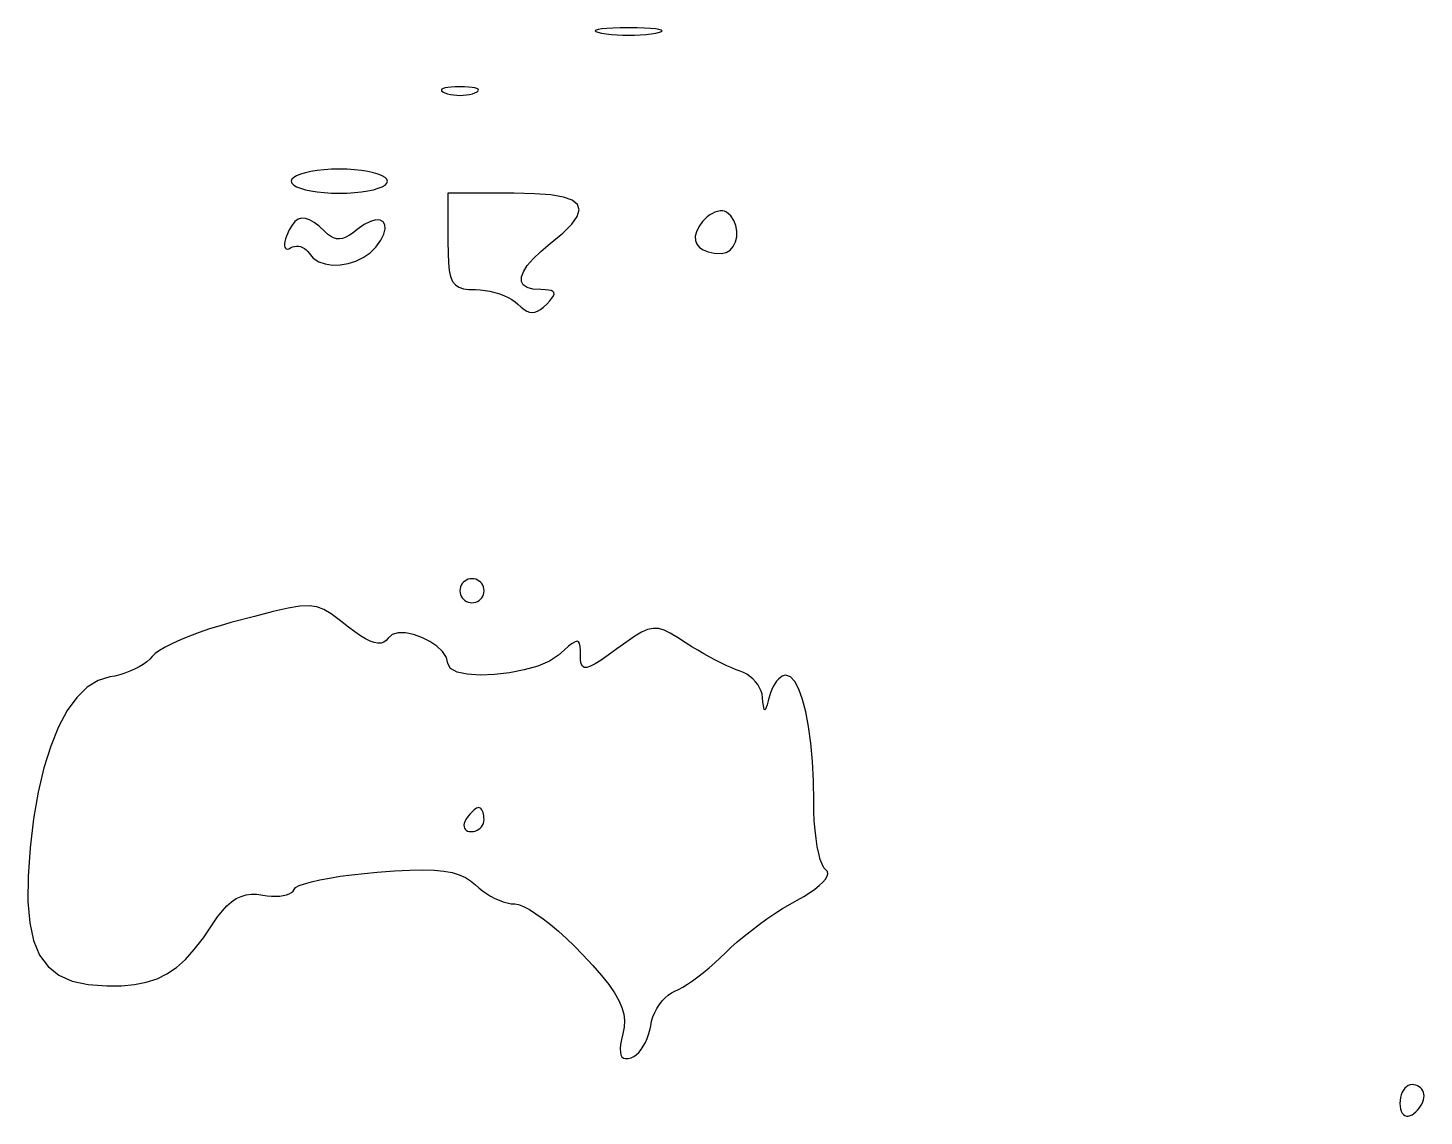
# Model space of a CAD drawing. Header units: millimetres. Extents: x 0 to 1242, y -2208 to 0.
# Drawn here: x 594.2 to 710, y -1028.6 to -938.3 of the extents above; entities that cross this region are included whole.
import ezdxf

# ---------------------------------------------------------------- set-up
doc = ezdxf.new("R2010")
doc.units = ezdxf.units.MM
doc.layers.get('0').update_dxf_attribs({"linetype": 'CONTINUOUS'})

msp = doc.modelspace()

# ---------------------------------------------------------------- linework, layer by layer
for p, q in [((642.188732, -938.320573), (641.782544, -938.355936)), ((642.696848, -938.294192), (642.188732, -938.320573)), ((643.302176, -938.277699), (642.696848, -938.294192)), ((644, -938.272), (643.302176, -938.277699)), ((644.697824, -938.277699), (644, -938.272)), ((645.303152, -938.294192), (644.697824, -938.277699)), ((645.811268, -938.320573), (645.303152, -938.294192)), ((646.217456, -938.355936), (645.811268, -938.320573)), ((641.294816, -938.449984), (641.222708, -938.506857)), ((641.222708, -938.506857), (641.271392, -938.569088)), ((641.271392, -938.569088), (641.445584, -938.635771)), ((641.483, -938.399375), (641.294816, -938.449984)), ((641.445584, -938.635771), (641.75, -938.706)), ((641.782544, -938.355936), (641.483, -938.399375)), ((641.75, -938.706), (642.143192, -938.77026)), ((641.75, -938.706), (641.75, -938.706)), ((642.143192, -938.77026), (642.574256, -938.82024)), ((642.574256, -938.82024), (643.033724, -938.85594)), ((643.033724, -938.85594), (643.512128, -938.87736)), ((643.512128, -938.87736), (644, -938.8845)), ((644, -938.8845), (644.487872, -938.87736)), ((644.487872, -938.87736), (644.966276, -938.85594)), ((644.966276, -938.85594), (645.425744, -938.82024)), ((645.425744, -938.82024), (645.856808, -938.77026)), ((645.856808, -938.77026), (646.25, -938.706)), ((646.517, -938.399375), (646.217456, -938.355936)), ((646.25, -938.706), (646.554416, -938.635771)), ((646.705184, -938.449984), (646.517, -938.399375)), ((646.554416, -938.635771), (646.728608, -938.569088)), ((646.777292, -938.506857), (646.705184, -938.449984)), ((646.728608, -938.569088), (646.777292, -938.506857)), ((628.497216, -943.364928), (628.457158, -943.430979)), ((628.457158, -943.430979), (628.484192, -943.503216)), ((628.484192, -943.503216), (628.580934, -943.580577)), ((628.60175, -943.306125), (628.497216, -943.364928)), ((628.580934, -943.580577), (628.75, -943.662)), ((628.768144, -943.255632), (628.60175, -943.306125)), ((628.75, -943.662), (628.968635, -943.73706)), ((628.75, -943.662), (628.75, -943.662)), ((628.993782, -943.214511), (628.768144, -943.255632)), ((628.968635, -943.73706), (629.20824, -943.79544)), ((629.276048, -943.183824), (628.993782, -943.214511)), ((629.20824, -943.79544), (629.463565, -943.83714)), ((629.612326, -943.164633), (629.276048, -943.183824)), ((629.463565, -943.83714), (629.72936, -943.86216)), ((630, -943.158), (629.612326, -943.164633)), ((629.72936, -943.86216), (630.000375, -943.8705)), ((630.387701, -943.164633), (630, -943.158)), ((630.000375, -943.8705), (630.27136, -943.86216)), ((630.27136, -943.86216), (630.537065, -943.83714)), ((630.724048, -943.183824), (630.387701, -943.164633)), ((630.537065, -943.83714), (630.79224, -943.79544)), ((631.006407, -943.214511), (630.724048, -943.183824)), ((630.79224, -943.79544), (631.031635, -943.73706)), ((631.232144, -943.255632), (631.006407, -943.214511)), ((631.031635, -943.73706), (631.25, -943.662)), ((631.398625, -943.306125), (631.232144, -943.255632)), ((631.25, -943.662), (631.419309, -943.580577)), ((631.503216, -943.364928), (631.398625, -943.306125)), ((631.419309, -943.580577), (631.516192, -943.503216)), ((631.543283, -943.430979), (631.503216, -943.364928)), ((631.516192, -943.503216), (631.543283, -943.430979)), ((616.0526, -950.83835), (616, -951)), ((616, -951), (616.0526, -951.16165)), ((616, -951), (616, -951)), ((616.2048, -950.6848), (616.0526, -950.83835)), ((616.4482, -950.54145), (616.2048, -950.6848)), ((616.7744, -950.4104), (616.4482, -950.54145)), ((617.175, -950.29375), (616.7744, -950.4104)), ((617.6416, -950.1936), (617.175, -950.29375)), ((618.1658, -950.11205), (617.6416, -950.1936)), ((618.7392, -950.0512), (618.1658, -950.11205)), ((619.3534, -950.01315), (618.7392, -950.0512)), ((620, -950), (619.3534, -950.01315)), ((620.6466, -950.01315), (620, -950)), ((621.2608, -950.0512), (620.6466, -950.01315)), ((621.8342, -950.11205), (621.2608, -950.0512)), ((622.3584, -950.1936), (621.8342, -950.11205)), ((622.825, -950.29375), (622.3584, -950.1936)), ((623.2256, -950.4104), (622.825, -950.29375)), ((623.5518, -950.54145), (623.2256, -950.4104)), ((623.7952, -950.6848), (623.5518, -950.54145)), ((623.9474, -950.83835), (623.7952, -950.6848)), ((624, -951), (623.9474, -950.83835)), ((623.9474, -951.16165), (624, -951)), ((616.0526, -951.16165), (616.2048, -951.3152)), ((616.2048, -951.3152), (616.4482, -951.45855)), ((616.4482, -951.45855), (616.7744, -951.5896)), ((616.7744, -951.5896), (617.175, -951.70625)), ((617.175, -951.70625), (617.6416, -951.8064)), ((617.6416, -951.8064), (618.1658, -951.88795)), ((618.1658, -951.88795), (618.7392, -951.9488)), ((618.7392, -951.9488), (619.3534, -951.98685)), ((619.3534, -951.98685), (620, -952)), ((620, -952), (620.6466, -951.98685)), ((620.6466, -951.98685), (621.2608, -951.9488)), ((621.2608, -951.9488), (621.8342, -951.88795)), ((621.8342, -951.88795), (622.3584, -951.8064)), ((622.3584, -951.8064), (622.825, -951.70625)), ((622.825, -951.70625), (623.2256, -951.5896)), ((623.2256, -951.5896), (623.5518, -951.45855)), ((623.5518, -951.45855), (623.7952, -951.3152)), ((623.7952, -951.3152), (623.9474, -951.16165)), ((634.5, -952), (629, -952)), ((629, -952), (629, -956)), ((636.174165, -952.034068), (634.5, -952)), ((637.53312, -952.139704), (636.174165, -952.034068)), ((638.580555, -952.322056), (637.53312, -952.139704)), ((639.32016, -952.586272), (638.580555, -952.322056)), ((639.755625, -952.9375), (639.32016, -952.586272)), ((639.728895, -953.921584), (639.89064, -953.380888)), ((639.89064, -953.380888), (639.755625, -952.9375)), ((616.314006, -954.355261), (616.067344, -954.650384)), ((616.579712, -954.163392), (616.314006, -954.355261)), ((616.86775, -954.074375), (616.579712, -954.163392)), ((617.181408, -954.087808), (616.86775, -954.074375)), ((617.523974, -954.203289), (617.181408, -954.087808)), ((617.898736, -954.420416), (617.523974, -954.203289)), ((618.308982, -954.738787), (617.898736, -954.420416)), ((622.573632, -954.333856), (622.058584, -954.596287)), ((623.014988, -954.216169), (622.573632, -954.333856)), ((623.370496, -954.231688), (623.014988, -954.216169)), ((623.628, -954.368875), (623.370496, -954.231688)), ((623.775344, -954.616192), (623.628, -954.368875)), ((638.529885, -955.315492), (639.27408, -954.564736)), ((639.27408, -954.564736), (639.728895, -953.921584)), ((650.122, -954.353), (649.813855, -954.783111)), ((650.312343, -954.145073), (650.122, -954.353)), ((650.122, -954.353), (650.122, -954.353)), ((650.515784, -953.961584), (650.312343, -954.145073)), ((650.728141, -953.804171), (650.515784, -953.961584)), ((650.945232, -953.674472), (650.728141, -953.804171)), ((651.162875, -953.574125), (650.945232, -953.674472)), ((651.376888, -953.504768), (651.162875, -953.574125)), ((651.583089, -953.468039), (651.376888, -953.504768)), ((651.777296, -953.465576), (651.583089, -953.468039)), ((651.955327, -953.499017), (651.777296, -953.465576)), ((652.113, -953.57), (651.955327, -953.499017)), ((652.475812, -953.873076), (652.113, -953.57)), ((652.739096, -954.253888), (652.475812, -953.873076)), ((652.906224, -954.686612), (652.739096, -954.253888)), ((615.618, -955.552), (615.533976, -955.795498)), ((615.836438, -955.049163), (615.618, -955.552)), ((615.618, -955.552), (615.618, -955.552)), ((616.067344, -954.650384), (615.836438, -955.049163)), ((618.758, -955.158), (618.308982, -954.738787)), ((619.015091, -955.393459), (618.758, -955.158)), ((619.263728, -955.574072), (619.015091, -955.393459)), ((619.508357, -955.699593), (619.263728, -955.574072)), ((619.753424, -955.769776), (619.508357, -955.699593)), ((620.535713, -955.645837), (620.262656, -955.743144)), ((620.826992, -955.492208), (620.535713, -955.645837)), ((621.140939, -955.282011), (620.826992, -955.492208)), ((621.482, -955.015), (621.140939, -955.282011)), ((622.058584, -954.596287), (621.482, -955.015)), ((623.434856, -955.903543), (623.690928, -955.395064)), ((623.690928, -955.395064), (623.800372, -954.962101)), ((623.800372, -954.962101), (623.775344, -954.616192)), ((637.5, -956.179), (638.529885, -955.315492)), ((649.61692, -955.190848), (649.528045, -955.570817)), ((649.528045, -955.570817), (649.54408, -955.917624)), ((649.813855, -954.783111), (649.61692, -955.190848)), ((652.864392, -956.038016), (652.9655, -955.6045)), ((652.980568, -955.145424), (652.906224, -954.686612)), ((652.9655, -955.6045), (652.980568, -955.145424)), ((615.448332, -956.200126), (615.445344, -956.357152)), ((615.445344, -956.357152), (615.468, -956.48125)), ((615.477648, -956.012224), (615.448332, -956.200126)), ((615.468, -956.48125), (615.515616, -956.570368)), ((615.533976, -955.795498), (615.477648, -956.012224)), ((615.515616, -956.570368), (615.587508, -956.622454)), ((615.587508, -956.622454), (615.682992, -956.635456)), ((615.682992, -956.635456), (615.801384, -956.607322)), ((615.801384, -956.607322), (615.942, -956.536)), ((615.942, -956.536), (616.09896, -956.457392)), ((616.09896, -956.457392), (616.26408, -956.408736)), ((616.26408, -956.408736), (616.43412, -956.389084)), ((616.43412, -956.389084), (616.60584, -956.397488)), ((616.60584, -956.397488), (616.776, -956.433)), ((616.776, -956.433), (616.94136, -956.494672)), ((616.94136, -956.494672), (617.09868, -956.581556)), ((617.09868, -956.581556), (617.24472, -956.692704)), ((617.24472, -956.692704), (617.37624, -956.827168)), ((617.37624, -956.827168), (617.49, -956.984)), ((620.003375, -955.784375), (619.753424, -955.769776)), ((620.262656, -955.743144), (620.003375, -955.784375)), ((622.540539, -956.952761), (623.02, -956.476)), ((623.02, -956.476), (623.434856, -955.903543)), ((629, -956), (629.009941, -956.964201)), ((629, -956), (629, -956)), ((636.069728, -957.452672), (636.706966, -956.840514)), ((636.706966, -956.840514), (637.5, -956.179)), ((649.54408, -955.917624), (649.661875, -956.225875)), ((649.661875, -956.225875), (649.87828, -956.490176)), ((649.87828, -956.490176), (650.190145, -956.705133)), ((650.190145, -956.705133), (650.59432, -956.865352)), ((650.59432, -956.865352), (651.087655, -956.965439)), ((652.078548, -956.926964), (652.417544, -956.725072)), ((652.417544, -956.725072), (652.680616, -956.420148)), ((652.680616, -956.420148), (652.864392, -956.038016)), ((617.49, -956.984), (617.833651, -957.385009)), ((617.833651, -957.385009), (618.286688, -957.679872)), ((618.286688, -957.679872), (618.825537, -957.870743)), ((618.825537, -957.870743), (619.426624, -957.959776)), ((619.426624, -957.959776), (620.066375, -957.949125)), ((620.066375, -957.949125), (620.721216, -957.840944)), ((620.721216, -957.840944), (621.367573, -957.637387)), ((621.367573, -957.637387), (621.981872, -957.340608)), ((621.981872, -957.340608), (622.540539, -956.952761)), ((629.009941, -956.964201), (629.045568, -957.762688)), ((629.045568, -957.762688), (629.115587, -958.410587)), ((635.266624, -958.509816), (635.589282, -958.010698)), ((635.589282, -958.010698), (636.069728, -957.452672)), ((651.087655, -956.965439), (651.667, -957)), ((651.667, -957), (652.078548, -956.926964)), ((629.115587, -958.410587), (629.228704, -958.923024)), ((629.228704, -958.923024), (629.393625, -959.315125)), ((635.098656, -959.312224), (635.10275, -958.94525)), ((635.10275, -958.94525), (635.266624, -958.509816)), ((629.393625, -959.315125), (629.619056, -959.602016)), ((629.619056, -959.602016), (629.913703, -959.798823)), ((629.913703, -959.798823), (630.286272, -959.920672)), ((630.286272, -959.920672), (630.745469, -959.982689)), ((630.745469, -959.982689), (631.3, -960)), ((631.3, -960), (631.687575, -960.01578)), ((631.687575, -960.01578), (632.0864, -960.06144)), ((632.0864, -960.06144), (632.489125, -960.13446)), ((632.489125, -960.13446), (632.8884, -960.23232)), ((632.8884, -960.23232), (633.276875, -960.3525)), ((633.276875, -960.3525), (633.6472, -960.49248)), ((635.255338, -959.605962), (635.098656, -959.312224)), ((635.573792, -959.821688), (635.255338, -959.605962)), ((636.055014, -959.954626), (635.573792, -959.821688)), ((636.7, -960), (636.055014, -959.954626)), ((637.060437, -960.008409), (636.7, -960)), ((637.349216, -960.035232), (637.060437, -960.008409)), ((637.567339, -960.082863), (637.349216, -960.035232)), ((637.715808, -960.153696), (637.567339, -960.082863)), ((637.795625, -960.250125), (637.715808, -960.153696)), ((637.807792, -960.374544), (637.795625, -960.250125)), ((633.6472, -960.49248), (633.992025, -960.64974)), ((633.992025, -960.64974), (634.304, -960.82176)), ((634.304, -960.82176), (634.575775, -961.00602)), ((634.575775, -961.00602), (634.8, -961.2)), ((634.8, -961.2), (635.068728, -961.45191)), ((635.068728, -961.45191), (635.318304, -961.64784)), ((636.681696, -961.64784), (636.931272, -961.45191)), ((636.931272, -961.45191), (637.2, -961.2)), ((637.2, -961.2), (637.448413, -960.939681)), ((637.448413, -960.939681), (637.633184, -960.716928)), ((637.633184, -960.716928), (637.753311, -960.529347)), ((637.753311, -960.529347), (637.807792, -960.374544)), ((635.318304, -961.64784), (635.553516, -961.78779)), ((635.553516, -961.78779), (635.779152, -961.87176)), ((635.779152, -961.87176), (636, -961.89975)), ((636, -961.89975), (636.220848, -961.87176)), ((636.220848, -961.87176), (636.446484, -961.78779)), ((636.446484, -961.78779), (636.681696, -961.64784)), ((630.0512, -984.6848), (630.01315, -984.83835)), ((630.11205, -984.54145), (630.0512, -984.6848)), ((630.1936, -984.4104), (630.11205, -984.54145)), ((630.29375, -984.29375), (630.1936, -984.4104)), ((630.4104, -984.1936), (630.29375, -984.29375)), ((630.54145, -984.11205), (630.4104, -984.1936)), ((630.6848, -984.0512), (630.54145, -984.11205)), ((630.83835, -984.01315), (630.6848, -984.0512)), ((631, -984), (630.83835, -984.01315)), ((631.16165, -984.01315), (631, -984)), ((631.3152, -984.0512), (631.16165, -984.01315)), ((631.45855, -984.11205), (631.3152, -984.0512)), ((631.5896, -984.1936), (631.45855, -984.11205)), ((631.70625, -984.29375), (631.5896, -984.1936)), ((631.8064, -984.4104), (631.70625, -984.29375)), ((631.88795, -984.54145), (631.8064, -984.4104)), ((631.9488, -984.6848), (631.88795, -984.54145)), ((631.98685, -984.83835), (631.9488, -984.6848)), ((630.01315, -984.83835), (630, -985)), ((630, -985), (630.01315, -985.16165)), ((630, -985), (630, -985)), ((630.01315, -985.16165), (630.0512, -985.3152)), ((630.0512, -985.3152), (630.11205, -985.45855)), ((630.11205, -985.45855), (630.1936, -985.5896)), ((630.1936, -985.5896), (630.29375, -985.70625)), ((630.29375, -985.70625), (630.4104, -985.8064)), ((630.4104, -985.8064), (630.54145, -985.88795)), ((631.45855, -985.88795), (631.5896, -985.8064)), ((631.5896, -985.8064), (631.70625, -985.70625)), ((631.70625, -985.70625), (631.8064, -985.5896)), ((631.8064, -985.5896), (631.88795, -985.45855)), ((631.88795, -985.45855), (631.9488, -985.3152)), ((631.9488, -985.3152), (631.98685, -985.16165)), ((632, -985), (631.98685, -984.83835)), ((631.98685, -985.16165), (632, -985)), ((614.510216, -986.722448), (612.951902, -987.125176)), ((615.741254, -986.439432), (614.510216, -986.722448)), ((616.711328, -986.278744), (615.741254, -986.439432)), ((617.48675, -986.243), (616.711328, -986.278744)), ((618.133832, -986.334816), (617.48675, -986.243)), ((618.718886, -986.556808), (618.133832, -986.334816)), ((619.308224, -986.911592), (618.718886, -986.556808)), ((619.968158, -987.401784), (619.308224, -986.911592)), ((630.54145, -985.88795), (630.6848, -985.9488)), ((630.6848, -985.9488), (630.83835, -985.98685)), ((630.83835, -985.98685), (631, -986)), ((631, -986), (631.16165, -985.98685)), ((631.16165, -985.98685), (631.3152, -985.9488)), ((631.3152, -985.9488), (631.45855, -985.88795)), ((610.09725, -987.899317), (609.21316, -988.175336)), ((611, -987.645), (610.09725, -987.899317)), ((612.951902, -987.125176), (611, -987.645)), ((611, -987.645), (611, -987.645)), ((620.765, -988.03), (619.968158, -987.401784)), ((621.27777, -988.417698), (620.765, -988.03)), ((646.022125, -988.120375), (645.568928, -988.215424)), ((646.466112, -988.142416), (646.022125, -988.120375)), ((646.932491, -988.278973), (646.466112, -988.142416)), ((606.81025, -989.074625), (606.1382, -989.378472)), ((607.55592, -988.768888), (606.81025, -989.074625)), ((608.36147, -988.467159), (607.55592, -988.768888)), ((609.21316, -988.175336), (608.36147, -988.467159)), ((621.74548, -988.738064), (621.27777, -988.417698)), ((622.16963, -988.991506), (621.74548, -988.738064)), ((622.55172, -989.178432), (622.16963, -988.991506)), ((622.89325, -989.29925), (622.55172, -989.178432)), ((623.19572, -989.354368), (622.89325, -989.29925)), ((623.68948, -989.269136), (623.46063, -989.344194)), ((623.88377, -989.129602), (623.68948, -989.269136)), ((624.045, -988.926), (623.88377, -989.129602)), ((624.38057, -988.622064), (624.045, -988.926)), ((624.87136, -988.483512), (624.38057, -988.622064)), ((625.47249, -988.491228), (624.87136, -988.483512)), ((626.13908, -988.626096), (625.47249, -988.491228)), ((626.82625, -988.869), (626.13908, -988.626096)), ((627.48912, -989.200824), (626.82625, -988.869)), ((628.08281, -989.602452), (627.48912, -989.200824)), ((639.550504, -989.237976), (639.317087, -989.375358)), ((639.724125, -989.19375), (639.550504, -989.237976)), ((639.846656, -989.242824), (639.724125, -989.19375)), ((639.926803, -989.385342), (639.846656, -989.242824)), ((643.838057, -989.228851), (643.032, -989.818)), ((644.508496, -988.767088), (643.838057, -989.228851)), ((645.074919, -988.430137), (644.508496, -988.767088)), ((645.568928, -988.215424), (645.074919, -988.430137)), ((647.452864, -988.527472), (646.932491, -988.278973)), ((648.058833, -988.885339), (647.452864, -988.527472)), ((648.782, -989.35), (648.058833, -988.885339)), ((604.461, -990.457), (604.260535, -990.679637)), ((604.70117, -990.219693), (604.461, -990.457)), ((605.06992, -989.956904), (604.70117, -990.219693)), ((605.55351, -989.674531), (605.06992, -989.956904)), ((606.1382, -989.378472), (605.55351, -989.674531)), ((623.46063, -989.344194), (623.19572, -989.354368)), ((628.56244, -990.054768), (628.08281, -989.602452)), ((628.88313, -990.538656), (628.56244, -990.054768)), ((638.171, -990.345), (637.440605, -990.836658)), ((638.636041, -989.929014), (638.171, -990.345)), ((639.015168, -989.605752), (638.636041, -989.929014)), ((639.317087, -989.375358), (639.015168, -989.605752)), ((639.973272, -989.621448), (639.926803, -989.385342)), ((639.994769, -989.951286), (639.973272, -989.621448)), ((640, -990.375), (639.994769, -989.951286)), ((640.014075, -990.765808), (640, -990.375)), ((642.309715, -990.344112), (641.70944, -990.760376)), ((643.032, -989.818), (642.309715, -990.344112)), ((649.244415, -989.643874), (648.782, -989.35)), ((649.7284, -989.937232), (649.244415, -989.643874)), ((650.224565, -990.225178), (649.7284, -989.937232)), ((650.72352, -990.502816), (650.224565, -990.225178)), ((603.003875, -991.511625), (602.61276, -991.687192)), ((603.37156, -991.319528), (603.003875, -991.511625)), ((603.708465, -991.114459), (603.37156, -991.319528)), ((604.00724, -990.899976), (603.708465, -991.114459)), ((604.260535, -990.679637), (604.00724, -990.899976)), ((629, -991.035), (628.88313, -990.538656)), ((629.204165, -991.456482), (629, -991.035)), ((629.76668, -991.753896), (629.204165, -991.456482)), ((635.330555, -991.577766), (634.10084, -991.815912)), ((636.4688, -991.249464), (635.330555, -991.577766)), ((637.440605, -990.836658), (636.4688, -991.249464)), ((640.06352, -991.062704), (640.014075, -990.765808)), ((640.159165, -991.263696), (640.06352, -991.062704)), ((640.31184, -991.366792), (640.159165, -991.263696)), ((640.532375, -991.37), (640.31184, -991.366792)), ((640.8316, -991.271328), (640.532375, -991.37)), ((641.220345, -991.068784), (640.8316, -991.271328)), ((641.70944, -990.760376), (641.220345, -991.068784)), ((651.215875, -990.76525), (650.72352, -990.502816)), ((651.69224, -991.007584), (651.215875, -990.76525)), ((652.143225, -991.224922), (651.69224, -991.007584)), ((652.55944, -991.412368), (652.143225, -991.224922)), ((652.931495, -991.565026), (652.55944, -991.412368)), ((653.25, -991.678), (652.931495, -991.565026)), ((599.987663, -992.439756), (599.068224, -993.010528)), ((600.961, -992.153), (599.987663, -992.439756)), ((601.372335, -992.079133), (600.961, -992.153)), ((601.78964, -991.974504), (601.372335, -992.079133)), ((602.205565, -991.842671), (601.78964, -991.974504)), ((602.61276, -991.687192), (602.205565, -991.842671)), ((630.612575, -991.932894), (629.76668, -991.753896)), ((631.66688, -991.999128), (630.612575, -991.932894)), ((632.854625, -991.95825), (631.66688, -991.999128)), ((634.10084, -991.815912), (632.854625, -991.95825)), ((653.534286, -991.789377), (653.25, -991.678)), ((653.807328, -991.936856), (653.534286, -991.789377)), ((654.065202, -992.115859), (653.807328, -991.936856)), ((654.303984, -992.321808), (654.065202, -992.115859)), ((654.51975, -992.550125), (654.303984, -992.321808)), ((654.708576, -992.796232), (654.51975, -992.550125)), ((654.866538, -993.055551), (654.708576, -992.796232)), ((656.134632, -992.718416), (656.000661, -992.947758)), ((656.278875, -992.51425), (656.134632, -992.718416)), ((656.430528, -992.338944), (656.278875, -992.51425)), ((656.586729, -992.196182), (656.430528, -992.338944)), ((656.744616, -992.089648), (656.586729, -992.196182)), ((656.901327, -992.023026), (656.744616, -992.089648)), ((657.054, -992), (656.901327, -992.023026)), ((657.432436, -992.136401), (657.054, -992)), ((657.790088, -992.531648), (657.432436, -992.136401)), ((658.122372, -993.164807), (657.790088, -992.531648)), ((598.208341, -993.853172), (597.413672, -994.955544)), ((599.068224, -993.010528), (598.208341, -993.853172)), ((654.989712, -993.323504), (654.866538, -993.055551)), ((655.074174, -993.595513), (654.989712, -993.323504)), ((655.116, -993.867), (655.074174, -993.595513)), ((655.145625, -994.240887), (655.116, -993.867)), ((655.689, -993.75), (655.581345, -994.151823)), ((655.774983, -993.467234), (655.689, -993.75)), ((655.879824, -993.198592), (655.774983, -993.467234)), ((656.000661, -992.947758), (655.879824, -993.198592)), ((658.424704, -994.014944), (658.122372, -993.164807)), ((597.413672, -994.955544), (596.689875, -996.3055)), ((655.17636, -994.530096), (655.145625, -994.240887)), ((655.210095, -994.734249), (655.17636, -994.530096)), ((655.24872, -994.852968), (655.210095, -994.734249)), ((655.294125, -994.885875), (655.24872, -994.852968)), ((655.3482, -994.832592), (655.294125, -994.885875)), ((655.412835, -994.692741), (655.3482, -994.832592)), ((655.48992, -994.465944), (655.412835, -994.692741)), ((655.581345, -994.151823), (655.48992, -994.465944)), ((658.6925, -995.061125), (658.424704, -994.014944)), ((658.921176, -996.282416), (658.6925, -995.061125)), ((596.689875, -996.3055), (596.042608, -997.890896)), ((659.106148, -997.657883), (658.921176, -996.282416)), ((596.042608, -997.890896), (595.477529, -999.699588)), ((659.242832, -999.166592), (659.106148, -997.657883)), ((595.477529, -999.699588), (595.000296, -1001.719432)), ((659.326644, -1000.787609), (659.242832, -999.166592)), ((659.353, -1002.5), (659.326644, -1000.787609)), ((595.000296, -1001.719432), (594.616567, -1003.938284)), ((631.179176, -1003.1936), (631.065875, -1003.29375)), ((631.287353, -1003.11205), (631.179176, -1003.1936)), ((631.388192, -1003.0512), (631.287353, -1003.11205)), ((631.479479, -1003.01315), (631.388192, -1003.0512)), ((631.559, -1003), (631.479479, -1003.01315)), ((631.630397, -1003.01315), (631.559, -1003)), ((631.698176, -1003.0512), (631.630397, -1003.01315)), ((631.761419, -1003.11205), (631.698176, -1003.0512)), ((631.819208, -1003.1936), (631.761419, -1003.11205)), ((631.870625, -1003.29375), (631.819208, -1003.1936)), ((659.365007, -1003.317221), (659.353, -1002.5)), ((594.616567, -1003.938284), (594.332, -1006.344)), ((630.359432, -1004.3152), (630.335318, -1004.45855)), ((630.414014, -1004.16165), (630.359432, -1004.3152)), ((630.5, -1004), (630.414014, -1004.16165)), ((630.605711, -1003.83835), (630.5, -1004)), ((630.5, -1004), (630.5, -1004)), ((630.717368, -1003.6848), (630.605711, -1003.83835)), ((630.832757, -1003.54145), (630.717368, -1003.6848)), ((630.949664, -1003.4104), (630.832757, -1003.54145)), ((631.065875, -1003.29375), (630.949664, -1003.4104)), ((631.914752, -1003.4104), (631.870625, -1003.29375)), ((631.881254, -1004.45855), (631.945736, -1004.3152)), ((631.950671, -1003.54145), (631.914752, -1003.4104)), ((631.945736, -1004.3152), (631.986062, -1004.16165)), ((631.977464, -1003.6848), (631.950671, -1003.54145)), ((631.994213, -1003.83835), (631.977464, -1003.6848)), ((631.986062, -1004.16165), (632, -1004)), ((632, -1004), (631.994213, -1003.83835)), ((659.402616, -1004.110928), (659.365007, -1003.317221)), ((659.463709, -1004.869187), (659.402616, -1004.110928)), ((630.335318, -1004.45855), (630.340736, -1004.5896)), ((630.340736, -1004.5896), (630.37475, -1004.70625)), ((630.37475, -1004.70625), (630.436424, -1004.8064)), ((630.436424, -1004.8064), (630.524822, -1004.88795)), ((630.524822, -1004.88795), (630.639008, -1004.9488)), ((630.639008, -1004.9488), (630.778046, -1004.98685)), ((630.778046, -1004.98685), (630.941, -1005)), ((630.941, -1005), (631.112078, -1004.98685)), ((631.112078, -1004.98685), (631.274624, -1004.9488)), ((631.274624, -1004.9488), (631.426406, -1004.88795)), ((631.426406, -1004.88795), (631.565192, -1004.8064)), ((631.565192, -1004.8064), (631.68875, -1004.70625)), ((631.68875, -1004.70625), (631.794848, -1004.5896)), ((631.794848, -1004.5896), (631.881254, -1004.45855)), ((659.546168, -1005.580064), (659.463709, -1004.869187)), ((594.332, -1006.344), (594.166481, -1008.735003)), ((659.647875, -1006.231625), (659.546168, -1005.580064)), ((659.766712, -1006.811936), (659.647875, -1006.231625)), ((659.900561, -1007.309063), (659.766712, -1006.811936)), ((660.047304, -1007.711072), (659.900561, -1007.309063)), ((660.204823, -1008.006029), (660.047304, -1007.711072)), ((594.166481, -1008.735003), (594.153848, -1010.803824)), ((617.687456, -1009.160224), (618.382125, -1009.001875)), ((618.382125, -1009.001875), (619.180384, -1008.849976)), ((619.180384, -1008.849976), (620.067767, -1008.707533)), ((620.067767, -1008.707533), (621.029808, -1008.577552)), ((621.029808, -1008.577552), (622.052041, -1008.463039)), ((622.052041, -1008.463039), (623.12, -1008.367)), ((623.12, -1008.367), (624.570635, -1008.263755)), ((624.570635, -1008.263755), (625.83392, -1008.20092)), ((625.83392, -1008.20092), (626.927225, -1008.180745)), ((626.927225, -1008.180745), (627.86792, -1008.20548)), ((627.86792, -1008.20548), (628.673375, -1008.277375)), ((628.673375, -1008.277375), (629.36096, -1008.39868)), ((629.36096, -1008.39868), (629.948045, -1008.571645)), ((629.948045, -1008.571645), (630.452, -1008.79852)), ((630.452, -1008.79852), (630.890195, -1009.081555)), ((660.105, -1009.194625), (660.325528, -1008.934416)), ((660.371, -1008.182), (660.204823, -1008.006029)), ((660.325528, -1008.934416), (660.467084, -1008.698123)), ((660.494512, -1008.316989), (660.371, -1008.182)), ((660.467084, -1008.698123), (660.524976, -1008.490672)), ((660.524976, -1008.490672), (660.494512, -1008.316989)), ((615.610464, -1010.250336), (615.837487, -1010.166658)), ((615.837487, -1010.166658), (616.020728, -1010.062712)), ((616.020728, -1010.062712), (616.154721, -1009.939494)), ((616.154721, -1009.939494), (616.234, -1009.798)), ((616.234, -1009.798), (616.369649, -1009.643911)), ((616.369649, -1009.643911), (616.666752, -1009.484248)), ((616.666752, -1009.484248), (617.110843, -1009.322017)), ((617.110843, -1009.322017), (617.687456, -1009.160224)), ((630.890195, -1009.081555), (631.28, -1009.423)), ((631.28, -1009.423), (631.557045, -1009.677837)), ((631.557045, -1009.677837), (631.8634, -1009.919936)), ((631.8634, -1009.919936), (632.192195, -1010.145979)), ((632.192195, -1010.145979), (632.53656, -1010.352648)), ((658.527008, -1010.376101), (659.016504, -1010.069488)), ((659.016504, -1010.069488), (659.445796, -1009.767087)), ((659.445796, -1009.767087), (659.810192, -1009.473824)), ((659.810192, -1009.473824), (660.105, -1009.194625)), ((594.153848, -1010.803824), (594.303587, -1012.567581)), ((610.285656, -1011.582872), (610.669464, -1011.165313)), ((610.669464, -1011.165313), (611.052648, -1010.826336)), ((611.052648, -1010.826336), (611.4405, -1010.562875)), ((611.4405, -1010.562875), (611.838312, -1010.371864)), ((611.838312, -1010.371864), (612.251376, -1010.250237)), ((612.251376, -1010.250237), (612.684984, -1010.194928)), ((612.684984, -1010.194928), (613.144428, -1010.202871)), ((613.144428, -1010.202871), (613.635, -1010.271)), ((613.635, -1010.271), (614.009929, -1010.329846)), ((614.009929, -1010.329846), (614.373872, -1010.362448)), ((614.373872, -1010.362448), (614.721363, -1010.369802)), ((614.721363, -1010.369802), (615.046936, -1010.352904)), ((615.046936, -1010.352904), (615.345125, -1010.31275)), ((615.345125, -1010.31275), (615.610464, -1010.250336)), ((632.53656, -1010.352648), (632.889625, -1010.536625)), ((632.889625, -1010.536625), (633.24452, -1010.694592)), ((633.24452, -1010.694592), (633.594375, -1010.823231)), ((633.594375, -1010.823231), (633.93232, -1010.919224)), ((633.93232, -1010.919224), (634.251485, -1010.979253)), ((634.251485, -1010.979253), (634.545, -1011)), ((634.545, -1011), (634.869638, -1011.055083)), ((634.869638, -1011.055083), (635.278864, -1011.214464)), ((635.278864, -1011.214464), (635.760846, -1011.469341)), ((656.775496, -1011.386248), (657.396442, -1011.009596)), ((657.396442, -1011.009596), (657.982, -1010.682)), ((657.982, -1010.682), (658.527008, -1010.376101)), ((609.495, -1012.666), (609.895932, -1012.082079)), ((609.895932, -1012.082079), (610.285656, -1011.582872)), ((635.760846, -1011.469341), (636.303752, -1011.810912)), ((636.303752, -1011.810912), (636.89575, -1012.230375)), ((636.89575, -1012.230375), (637.525008, -1012.718928)), ((654.82525, -1012.7185), (655.477408, -1012.249904)), ((655.477408, -1012.249904), (656.131654, -1011.802752)), ((656.131654, -1011.802752), (656.775496, -1011.386248)), ((594.303587, -1012.567581), (594.625184, -1014.043392)), ((608.712758, -1013.811867), (609.495, -1012.666)), ((637.525008, -1012.718928), (638.179694, -1013.267769)), ((638.179694, -1013.267769), (638.847976, -1013.868096)), ((653.577166, -1013.683208), (654.187672, -1013.199336)), ((654.187672, -1013.199336), (654.82525, -1012.7185)), ((594.625184, -1014.043392), (595.128125, -1015.248375)), ((607.220106, -1015.602529), (607.960984, -1014.786896)), ((607.960984, -1014.786896), (608.712758, -1013.811867)), ((638.847976, -1013.868096), (639.518022, -1014.511107)), ((639.518022, -1014.511107), (640.178, -1015.188)), ((652.033, -1015.061), (652.487338, -1014.623244)), ((652.487338, -1014.623244), (653.006224, -1014.160912)), ((653.006224, -1014.160912), (653.577166, -1013.683208)), ((595.128125, -1015.248375), (595.821896, -1016.199648)), ((606.470552, -1016.270208), (607.220106, -1015.602529)), ((640.178, -1015.188), (641.034674, -1016.118862)), ((650.684098, -1016.305988), (651.148992, -1015.900592)), ((651.148992, -1015.900592), (651.601574, -1015.483364)), ((651.601574, -1015.483364), (652.033, -1015.061)), ((595.821896, -1016.199648), (596.715983, -1016.914329)), ((596.715983, -1016.914329), (597.819872, -1017.409536)), ((604.867128, -1017.207472), (605.69275, -1016.801375)), ((605.69275, -1016.801375), (606.470552, -1016.270208)), ((641.034674, -1016.118862), (641.756552, -1016.952656)), ((641.756552, -1016.952656), (642.350618, -1017.703194)), ((649.303984, -1017.384224), (649.75275, -1017.0545)), ((649.75275, -1017.0545), (650.215736, -1016.692856)), ((650.215736, -1016.692856), (650.684098, -1016.305988)), ((597.819872, -1017.409536), (599.143049, -1017.702387)), ((599.143049, -1017.702387), (600.695, -1017.81)), ((600.695, -1017.81), (601.907622, -1017.789763)), ((601.907622, -1017.789763), (602.994136, -1017.690224)), ((602.994136, -1017.690224), (603.974114, -1017.499941)), ((603.974114, -1017.499941), (604.867128, -1017.207472)), ((642.350618, -1017.703194), (642.823856, -1018.384288)), ((647.5533, -1018.38076), (647.828, -1018.25)), ((647.828, -1018.25), (648.131446, -1018.114916)), ((648.131446, -1018.114916), (648.484488, -1017.921128)), ((648.484488, -1017.921128), (648.878282, -1017.675332)), ((648.878282, -1017.675332), (649.303984, -1017.384224)), ((642.823856, -1018.384288), (643.18325, -1019.00975)), ((643.18325, -1019.00975), (643.435784, -1019.593392)), ((646.3448, -1019.67236), (646.5505, -1019.349)), ((646.5505, -1019.349), (646.7784, -1019.05216)), ((646.7784, -1019.05216), (647.0243, -1018.78784)), ((647.0243, -1018.78784), (647.284, -1018.56204)), ((647.284, -1018.56204), (647.5533, -1018.38076)), ((643.435784, -1019.593392), (643.588442, -1020.149026)), ((643.588442, -1020.149026), (643.648208, -1020.690464)), ((645.9029, -1020.74156), (646.0168, -1020.37464)), ((646.0168, -1020.37464), (646.1655, -1020.01624)), ((646.1655, -1020.01624), (646.3448, -1019.67236)), ((643.622066, -1021.231518), (643.517, -1021.786)), ((643.648208, -1020.690464), (643.622066, -1021.231518)), ((645.65816, -1021.836528), (645.757825, -1021.477511)), ((645.757825, -1021.477511), (645.828, -1021.111)), ((645.828, -1021.111), (645.9029, -1020.74156)), ((643.335792, -1022.678736), (643.303133, -1023.026614)), ((643.407259, -1022.265722), (643.335792, -1022.678736)), ((643.517, -1021.786), (643.407259, -1022.265722)), ((645.0324, -1023.086176), (645.216125, -1022.812875)), ((645.216125, -1022.812875), (645.38392, -1022.509784)), ((645.38392, -1022.509784), (645.532395, -1022.182477)), ((645.532395, -1022.182477), (645.65816, -1021.836528)), ((643.303133, -1023.026614), (643.309816, -1023.310928)), ((643.309816, -1023.310928), (643.356375, -1023.53325)), ((643.356375, -1023.53325), (643.443344, -1023.695152)), ((643.443344, -1023.695152), (643.571257, -1023.798206)), ((643.571257, -1023.798206), (643.740648, -1023.843984)), ((643.740648, -1023.843984), (643.952051, -1023.834058)), ((643.952051, -1023.834058), (644.206, -1023.77)), ((644.206, -1023.77), (644.419545, -1023.671599)), ((644.419545, -1023.671599), (644.63072, -1023.521112)), ((644.63072, -1023.521112), (644.836135, -1023.324113)), ((644.836135, -1023.324113), (645.0324, -1023.086176)), ((708.4104, -1026.301952), (708.29375, -1026.458125)), ((708.54145, -1026.174771), (708.4104, -1026.301952)), ((708.6848, -1026.079864), (708.54145, -1026.174771)), ((708.83835, -1026.020513), (708.6848, -1026.079864)), ((709, -1026), (708.83835, -1026.020513)), ((709.16165, -1026.012362), (709, -1026)), ((709.3152, -1026.048136), (709.16165, -1026.012362)), ((709.45855, -1026.105354), (709.3152, -1026.048136)), ((709.5896, -1026.182048), (709.45855, -1026.105354)), ((709.70625, -1026.27625), (709.5896, -1026.182048)), ((709.8064, -1026.385992), (709.70625, -1026.27625)), ((709.88795, -1026.509306), (709.8064, -1026.385992)), ((708.01315, -1027.307097), (708, -1027.559)), ((708.0512, -1027.067776), (708.01315, -1027.307097)), ((708.11205, -1026.844319), (708.0512, -1027.067776)), ((708.1936, -1026.640008), (708.11205, -1026.844319)), ((708.29375, -1026.458125), (708.1936, -1026.640008)), ((709.8064, -1027.615624), (709.88795, -1027.441922)), ((709.9488, -1026.644224), (709.88795, -1026.509306)), ((709.88795, -1027.441922), (709.9488, -1027.269408)), ((709.98685, -1026.788778), (709.9488, -1026.644224)), ((709.9488, -1027.269408), (709.98685, -1027.101346)), ((710, -1026.941), (709.98685, -1026.788778)), ((709.98685, -1027.101346), (710, -1026.941)), ((708, -1027.559), (708.01315, -1027.802779)), ((708, -1027.559), (708, -1027.559)), ((708.01315, -1027.802779), (708.0512, -1028.018592)), ((708.0512, -1028.018592), (708.11205, -1028.204453)), ((708.11205, -1028.204453), (708.1936, -1028.358376)), ((708.1936, -1028.358376), (708.29375, -1028.478375)), ((708.29375, -1028.478375), (708.4104, -1028.562464)), ((708.4104, -1028.562464), (708.54145, -1028.608657)), ((708.54145, -1028.608657), (708.6848, -1028.614968)), ((708.6848, -1028.614968), (708.83835, -1028.579411)), ((708.83835, -1028.579411), (709, -1028.5)), ((709, -1028.5), (709.16165, -1028.387714)), ((709.16165, -1028.387714), (709.3152, -1028.257032)), ((709.3152, -1028.257032), (709.45855, -1028.111218)), ((709.45855, -1028.111218), (709.5896, -1027.953536)), ((709.5896, -1027.953536), (709.70625, -1027.78725)), ((709.70625, -1027.78725), (709.8064, -1027.615624))]:
    msp.add_line(p, q)

doc.saveas('drawing.dxf')
